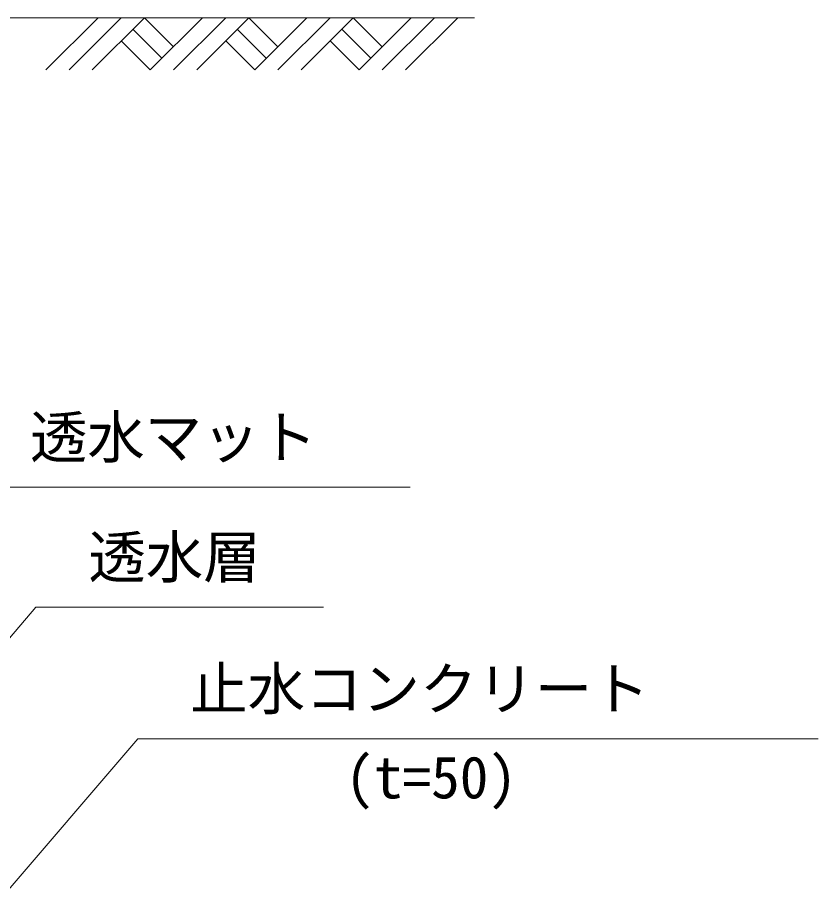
# Model space of a CAD drawing. Units: millimetres, scale not verified. Extents: x -252 to 252048, y 18866 to 78266.
# Drawn here: x 63637 to 68518, y 66311 to 71710 of the extents above; entities that cross this region are included whole.
import ezdxf
from ezdxf.enums import TextEntityAlignment as Align

# ---------------------------------------------------------------- set-up
doc = ezdxf.new("R2010")
doc.units = ezdxf.units.MM
doc.header["$LTSCALE"] = 300
for name, color, linetype, lineweight in [('D-DCR', 7, 'Continuous', 18), ('D-STR', 1, 'Continuous', 18), ('D-STR-HTXT', 7, 'Continuous', 18)]:
    doc.layers.add(name, color=color, linetype=linetype, lineweight=lineweight)
doc.styles.add('ＭＳ ゴシック', font='')
doc.styles.get('ＭＳ ゴシック').set_extended_font_data('MS Gothic')

msp = doc.modelspace()

# ---------------------------------------------------------------- linework, layer by layer
at = {"layer": 'D-DCR'}
for p, q in [((63809.1, 71391.4), (64127.3, 71709.6)), ((63950.5, 71391.4), (64268.7, 71709.6)), ((64091.9, 71391.4), (64410.1, 71709.6)), ((64410.1, 71709.6), (64586.9, 71532.8)), ((64445.5, 71391.4), (64763.7, 71709.6)), ((64586.9, 71391.4), (64905.1, 71709.6)), ((64728.3, 71391.4), (65046.5, 71709.6)), ((65046.5, 71709.6), (65223.3, 71532.8)), ((65081.9, 71391.4), (65400.1, 71709.6)), ((65223.3, 71391.4), (65541.5, 71709.6)), ((65364.7, 71391.4), (65682.9, 71709.6)), ((65682.9, 71709.6), (65859.7, 71532.8)), ((65718.3, 71391.4), (66036.5, 71709.6)), ((65859.7, 71391.4), (66177.9, 71709.6)), ((66001.1, 71391.4), (66319.3, 71709.6)), ((64339.4, 71638.8), (64516.2, 71462.1)), ((64975.8, 71638.8), (65152.6, 71462.1)), ((65612.2, 71638.8), (65789, 71462.1)), ((64268.7, 71568.1), (64445.5, 71391.4)), ((64905.1, 71568.1), (65081.9, 71391.4)), ((65541.5, 71568.1), (65718.3, 71391.4))]:
    msp.add_line(p, q, dxfattribs=at)
at = {"layer": 'D-STR'}
msp.add_line((61842.7, 71709.6), (66422.7, 71709.6), dxfattribs=at)
at = {"layer": 'D-STR-HTXT'}
for p, q in [((61836.4, 68847.7), (66030.5, 68847.7)), ((62897.7, 67124.6), (63747.9, 68116.7)), ((63747.9, 68116.7), (65502.2, 68116.7)), ((63509.5, 66311.4), (64368.9, 67314.1)), ((64368.9, 67314.1), (68517.7, 67314.1))]:
    msp.add_line(p, q, dxfattribs=at)

# ---------------------------------------------------------------- texts
at = {"layer": 'D-STR-HTXT', "color": 1, "style": 'ＭＳ ゴシック'}
for s, p in [('透水マット', (63711.4, 68947.7)), ('透水層', (64067.9, 68216.7)), ('止水コンクリート', (64688.9, 67414.1)), ('(t=50)', (65633.6, 66874))]:
    msp.add_text(s, height=256.6, dxfattribs=at).set_placement(p, align=Align.BOTTOM_LEFT)

doc.saveas('drawing.dxf')
